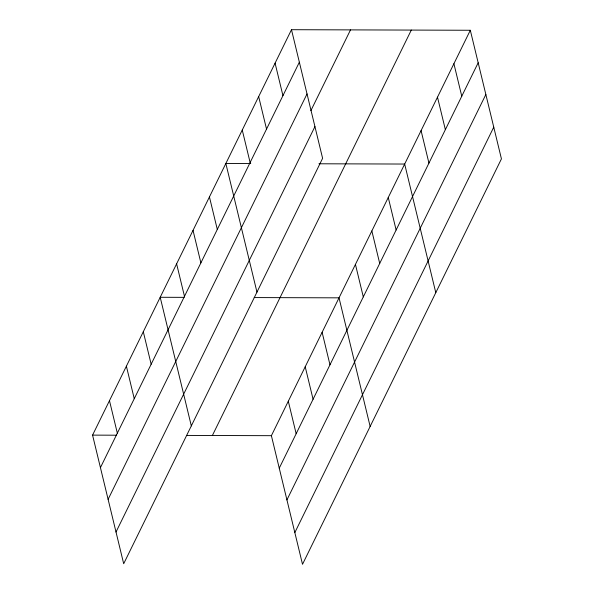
<?xml version="1.0" encoding="UTF-8"?>
<svg xmlns="http://www.w3.org/2000/svg" width="594" height="594" viewBox="0 0 594 594"><rect width="100%" height="100%" fill="white"/><g stroke="black" fill="none" stroke-linecap="round" stroke-linejoin="round"><path stroke-width="0.89" d="M291.491 29.7L322.609 158.316L123.686 563.736L92.567 435.12L291.491 29.7L470.314 30.264L501.433 158.88L302.509 564.3L271.391 435.684L470.314 30.264M100.431 467.627L299.354 62.199M108.108 499.339L307.031 93.919M310.877 110.647L350.505 29.886M116.008 532.024L314.931 126.596M212.377 435.499L411.308 30.079M279.254 468.183L478.177 62.764M286.932 499.903L485.855 94.483M294.832 532.58L493.755 127.161M250.742 163.565L225.846 163.491L256.964 292.107M318.941 163.781L404.67 164.048L435.788 292.664M184.177 297.356L160.202 297.282L191.32 425.898M254.217 297.572L339.026 297.839L370.144 426.455M92.567 435.12L116.543 435.202M186.583 435.417L271.391 435.684M453.905 63.707L461.768 96.213M437.496 97.156L445.359 129.655M421.079 130.606L428.942 163.105M388.261 197.498L396.124 229.997M371.851 230.947L379.714 263.446M355.435 264.397L363.298 296.896M275.081 63.15L282.944 95.649M322.119 332.298L329.982 364.805M258.672 96.592L266.535 129.098M305.212 366.765L313.075 399.265M242.255 130.041L250.119 162.541M288.298 401.225L296.161 433.724M209.437 196.933L217.3 229.44M193.028 230.383L200.891 262.882M176.611 263.833L184.474 296.332M143.295 331.742L151.158 364.241M126.388 366.201L134.251 398.7M109.474 400.66L117.337 433.16"/></g></svg>
